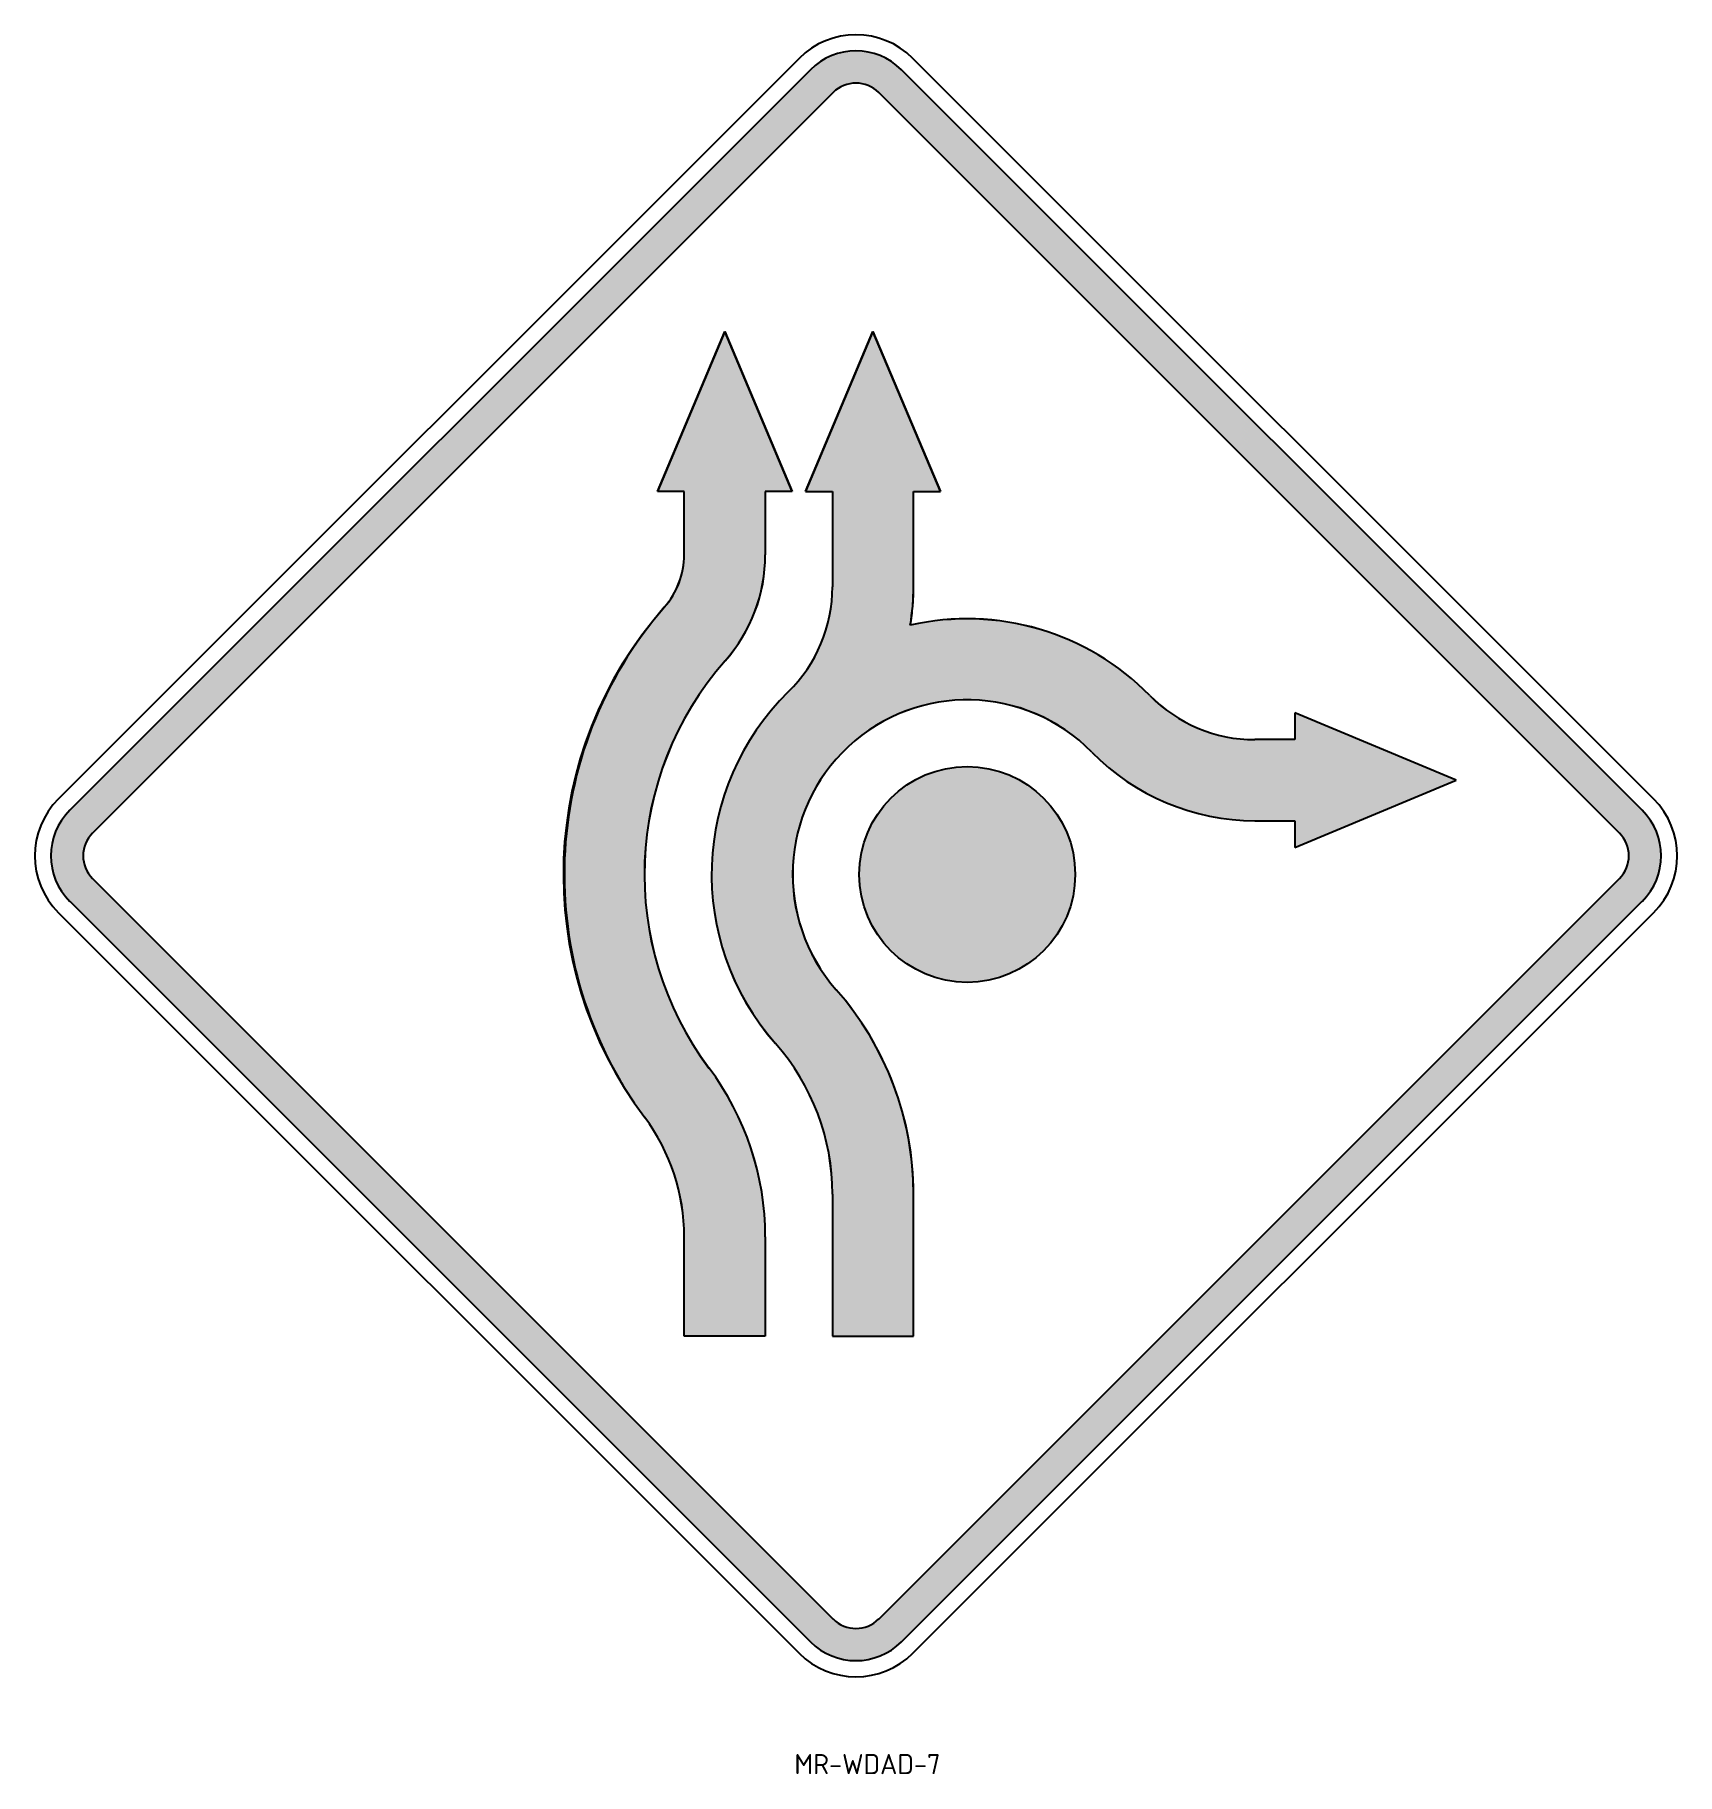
# Model space of a CAD drawing. Extents: x 126 to 330, y 40 to 256.
import ezdxf

# ---------------------------------------------------------------- set-up
doc = ezdxf.new("R2010")
doc.units = 0
doc.header["$MEASUREMENT"] = 0
doc.linetypes.add('CENTERX2', pattern=[101.6, 63.5, -12.7, 12.7, -12.7])
doc.layers.get('DEFPOINTS').update_dxf_attribs({"linetype": 'CONTINUOUS'})
for name, color, linetype in [('L25', 1, 'CONTINUOUS'), ('L35', 3, 'CONTINUOUS'), ('T25', 1, 'CONTINUOUS'), ('TBLK25', 1, 'CONTINUOUS')]:
    doc.layers.add(name, color=color, linetype=linetype)
doc.styles.add('ISO', font='iso3098b.shx')

msp = doc.modelspace()

# ---------------------------------------------------------------- hatches: boundary and pattern name
at = {"layer": 'T25', "linetype": 'CENTERX2'}
for points in [[(206.59, 106.5), (206.59, 94.17), (216.66, 94.17), (216.66, 106.5, 0.162278), (209.67, 127.46, -0.355492), (211.67, 178, 0.182676), (216.66, 191.19), (216.66, 199.02), (219.99, 199.02), (211.62, 218.91), (203.26, 199.02), (206.59, 199.02), (206.59, 191.19, -0.179068), (204.12, 184.66, 0.352208), (201.69, 121.33, -0.000016), (201.69, 121.33, -0.000008), (201.69, 121.33, -0.161076)], [(234.65, 182.44, 0.042329), (235.06, 187.21), (235.06, 199.02), (238.39, 199.02), (230.02, 218.91), (221.66, 199.02), (224.99, 199.02), (224.99, 187.21, -0.201513), (219.51, 174.16, 0.398872), (217.92, 130.51, -0.182676), (224.99, 111.82), (224.99, 94.17), (235.06, 94.17), (235.06, 111.82, 0.182676), (225.47, 137.17, -0.974009), (257.2, 166.67, 0.201513), (277.43, 158.17), (282.39, 158.17), (282.39, 154.83), (302.39, 163.2), (282.39, 171.57), (282.39, 168.23), (277.43, 168.23, -0.201513), (264.38, 173.71, 0.260707)]]:
    msp.add_hatch(color=256, dxfattribs=at).paths.add_polyline_path(points)
h = msp.add_hatch(color=256, dxfattribs=at)
edge = h.paths.add_edge_path()
edge.add_arc((241.72, 151.5), 13.4, 0, 360)
at = {"layer": 'TBLK25', "linetype": 'CENTERX2'}
h = msp.add_hatch(color=256, dxfattribs=at)
h.paths.add_polyline_path([(322.67, 156.64, -0.198872), (323.84, 153.82), (327.84, 153.82, 0.198872), (325.49, 159.47), (233.57, 251.4, 0.198872), (227.91, 253.74), (227.91, 249.74, -0.198872), (230.74, 248.57)])
h.paths.add_polyline_path([(225.09, 248.57, -0.198952), (227.91, 249.74), (227.91, 253.74, 0.198952), (222.26, 251.4), (130.33, 159.47, 0.198872), (127.99, 153.82), (131.99, 153.82, -0.198872), (133.16, 156.64)])
h.paths.add_polyline_path([(222.26, 56.23, 0.198952), (227.91, 53.89), (227.91, 57.89, -0.198952), (225.09, 59.06), (133.16, 150.99, -0.198952), (131.99, 153.82), (127.99, 153.82, 0.198952), (130.33, 148.16)])
h.paths.add_polyline_path([(230.74, 59.06, -0.198872), (227.91, 57.89), (227.91, 53.89, 0.198872), (233.57, 56.23), (325.49, 148.16, 0.198952), (327.84, 153.82), (323.84, 153.82, -0.198952), (322.67, 150.99)])

# ---------------------------------------------------------------- linework, layer by layer
at = {"layer": 'DEFPOINTS', "color": 0, "linetype": 'BYBLOCK'}
msp.add_point((241.72, 151.5), dxfattribs=at)
at = {"layer": 'L25'}
for p, q in [((211.62, 218.91), (203.26, 199.02)), ((219.99, 199.02), (211.62, 218.91)), ((221.66, 199.02), (230.02, 218.91)), ((230.02, 218.91), (238.39, 199.02)), ((206.59, 199.02), (203.26, 199.02)), ((206.59, 191.19), (206.59, 199.02)), ((219.99, 199.02), (216.66, 199.02)), ((216.66, 199.02), (216.66, 191.19)), ((221.66, 199.02), (224.99, 199.02)), ((224.99, 199.02), (224.99, 187.21)), ((235.06, 187.21), (235.06, 199.02)), ((235.06, 199.02), (238.39, 199.02)), ((302.39, 163.2), (282.39, 171.57)), ((282.39, 171.57), (282.39, 168.23)), ((282.39, 168.23), (277.43, 168.23)), ((282.39, 154.83), (302.39, 163.2)), ((277.43, 158.17), (282.39, 158.17)), ((282.39, 158.17), (282.39, 154.83)), ((224.99, 111.82), (224.99, 94.17)), ((235.06, 94.17), (235.06, 111.82)), ((206.59, 94.17), (206.59, 106.5)), ((216.66, 106.5), (216.66, 94.17)), ((216.66, 94.17), (206.59, 94.17)), ((224.99, 94.17), (235.06, 94.17))]:
    msp.add_line(p, q, dxfattribs=at)
msp.add_circle((241.72, 151.5), 13.4, dxfattribs=at)
for centre, radius, start, end in [((196.72, 191.19), 9.87, 318.5904, 0), ((196.72, 191.19), 19.93, 318.5904, 360), ((206.72, 187.21), 18.27, 314.427, 0), ((206.72, 187.21), 28.33, 350.3047, 0), ((241.72, 151.5), 50.13, 138.5904, 217.0017), ((241.72, 151.5), 31.73, 44.427, 102.8756), ((241.72, 151.5), 40.07, 138.5904, 216.8699), ((241.72, 151.5), 31.73, 134.427, 221.4096), ((241.72, 151.5), 21.67, 44.427, 221.4096), ((277.43, 186.5), 18.27, 224.427, 270), ((277.43, 186.5), 28.33, 224.427, 270), ((196.72, 111.82), 38.33, 360, 41.4096), ((196.72, 111.82), 28.27, 0, 41.4096), ((181.73, 106.5), 34.93, 360, 36.8699)]:
    msp.add_arc(centre, radius, start, end, dxfattribs=at)
at = {"layer": 'L35'}
for p, q in [((220.84, 252.81), (128.92, 160.89)), ((326.91, 160.89), (234.98, 252.81)), ((128.92, 146.74), (220.84, 54.82)), ((234.98, 54.82), (326.91, 146.74))]:
    msp.add_line(p, q, dxfattribs=at)
for centre, start, end in [((227.91, 245.74), 45, 135), ((135.99, 153.81), 135, 225), ((319.84, 153.81), 315, 45), ((227.91, 61.89), 225, 315)]:
    msp.add_arc(centre, 10, start, end, dxfattribs=at)
at = {"layer": 'T25', "linetype": 'CENTERX2'}
for points in [[(216.66, 94.17), (206.59, 94.17), (206.59, 106.5, 0.161076), (201.69, 121.33, -0.352208), (204.12, 184.66, 0.179068), (206.59, 191.19), (206.59, 199.02), (203.26, 199.02), (211.62, 218.91), (219.99, 199.02), (216.66, 199.02), (216.66, 191.19, -0.182676), (211.67, 178, 0.355492), (209.67, 127.46, -0.162278), (216.66, 106.5), (216.66, 94.17)], [(224.99, 94.17), (235.06, 94.17), (235.06, 111.82, 0.182676), (225.47, 137.17, -0.974009), (257.2, 166.67, 0.201513), (277.43, 158.17), (282.39, 158.17), (282.39, 154.83), (302.39, 163.2), (282.39, 171.57), (282.39, 168.23), (277.43, 168.23, -0.201513), (264.38, 173.71, 0.260707), (234.65, 182.44, 0.042329), (235.06, 187.21), (235.06, 199.02), (238.39, 199.02), (230.02, 218.91), (221.66, 199.02), (224.99, 199.02), (224.99, 187.21, -0.201513), (219.51, 174.16, 0.398872), (217.92, 130.51, -0.182676), (224.99, 111.82)]]:
    msp.add_lwpolyline(points, format="xyb", close=True, dxfattribs=at)
msp.add_arc((181.73, 106.5), 24.87, 360, 36.6042, dxfattribs=at)
at = {"layer": 'TBLK25', "color": 1}
for p, q in [((222.26, 251.4), (130.33, 159.47)), ((325.49, 159.47), (233.57, 251.4)), ((225.09, 248.57), (133.16, 156.64)), ((322.67, 156.64), (230.74, 248.57)), ((133.16, 150.99), (225.09, 59.06)), ((230.74, 59.06), (322.67, 150.99)), ((130.33, 148.16), (222.26, 56.23)), ((233.57, 56.23), (325.49, 148.16))]:
    msp.add_line(p, q, dxfattribs=at)
for centre, radius, start, end in [((227.91, 245.74), 8, 45, 135), ((227.91, 245.74), 4, 45, 135), ((135.99, 153.81), 8, 135, 225), ((319.84, 153.81), 8, 315, 45), ((135.99, 153.81), 4, 135, 225), ((319.84, 153.81), 4, 315, 45), ((227.91, 61.89), 4, 225, 315), ((227.91, 61.89), 8, 225, 315)]:
    msp.add_arc(centre, radius, start, end, dxfattribs=at)

# ---------------------------------------------------------------- texts
at = {"layer": 'T25', "linetype": 'CENTERX2', "style": 'ISO'}
msp.add_text('MR-WDAD-7', height=2.5, dxfattribs=at).set_placement((220.27, 39.8))

doc.saveas('drawing.dxf')
